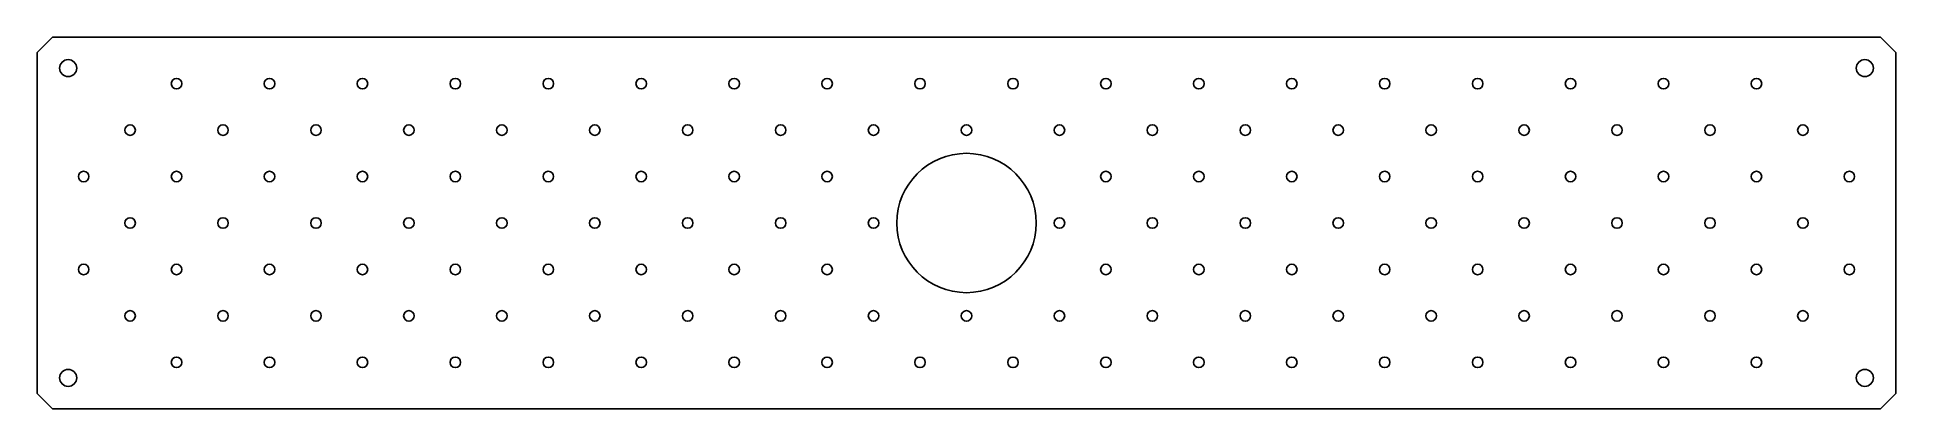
# Model space of a CAD drawing. Extents: x 0 to 600, y 0 to 120.
import ezdxf

# ---------------------------------------------------------------- set-up
doc = ezdxf.new("R2010")
doc.units = 0
doc.layers.add('Body', color=7, linetype='CONTINUOUS')

msp = doc.modelspace()

# ---------------------------------------------------------------- linework, layer by layer
at = {"layer": 'Body'}
for p, q in [((5, 120), (0, 115)), ((5, 120, 3), (0, 115, 3)), ((5, 120), (0, 115)), ((5, 120, 3), (0, 115, 3)), ((595, 120), (5, 120)), ((595, 120, 3), (5, 120, 3)), ((5, 120), (5, 120, 3)), ((595, 120), (5, 120)), ((5, 120), (5, 120, 3)), ((595, 120, 3), (5, 120, 3)), ((600, 115), (595, 120)), ((600, 115, 3), (595, 120, 3)), ((600, 115), (595, 120)), ((595, 120), (595, 120, 3)), ((600, 115, 3), (595, 120, 3)), ((595, 120), (595, 120, 3)), ((0, 115), (0, 5)), ((0, 115, 3), (0, 5, 3)), ((0, 115), (0, 5)), ((0, 115), (0, 115, 3)), ((0, 115, 3), (0, 5, 3)), ((0, 115), (0, 115, 3)), ((600, 5), (600, 115)), ((600, 5, 3), (600, 115, 3)), ((600, 5), (600, 115)), ((600, 115), (600, 115, 3)), ((600, 5, 3), (600, 115, 3)), ((600, 115), (600, 115, 3)), ((12.75, 110), (12.75, 110, 3)), ((12.75, 110), (12.75, 110, 3)), ((592.75, 110), (592.75, 110, 3)), ((592.75, 110), (592.75, 110, 3)), ((46.7, 105), (46.7, 105, 3)), ((46.7, 105), (46.7, 105, 3)), ((76.7, 105), (76.7, 105, 3)), ((76.7, 105), (76.7, 105, 3)), ((106.7, 105), (106.7, 105, 3)), ((106.7, 105), (106.7, 105, 3)), ((136.7, 105), (136.7, 105, 3)), ((136.7, 105), (136.7, 105, 3)), ((166.7, 105), (166.7, 105, 3)), ((166.7, 105), (166.7, 105, 3)), ((196.7, 105), (196.7, 105, 3)), ((196.7, 105), (196.7, 105, 3)), ((226.7, 105), (226.7, 105, 3)), ((226.7, 105), (226.7, 105, 3)), ((256.7, 105), (256.7, 105, 3)), ((256.7, 105), (256.7, 105, 3)), ((286.7, 105), (286.7, 105, 3)), ((286.7, 105), (286.7, 105, 3)), ((316.7, 105), (316.7, 105, 3)), ((316.7, 105), (316.7, 105, 3)), ((346.7, 105), (346.7, 105, 3)), ((346.7, 105), (346.7, 105, 3)), ((376.7, 105), (376.7, 105, 3)), ((376.7, 105), (376.7, 105, 3)), ((406.7, 105), (406.7, 105, 3)), ((406.7, 105), (406.7, 105, 3)), ((436.7, 105), (436.7, 105, 3)), ((436.7, 105), (436.7, 105, 3)), ((466.7, 105), (466.7, 105, 3)), ((466.7, 105), (466.7, 105, 3)), ((496.7, 105), (496.7, 105, 3)), ((496.7, 105), (496.7, 105, 3)), ((526.7, 105), (526.7, 105, 3)), ((526.7, 105), (526.7, 105, 3)), ((556.7, 105), (556.7, 105, 3)), ((556.7, 105), (556.7, 105, 3)), ((31.7, 90), (31.7, 90, 3)), ((31.7, 90), (31.7, 90, 3)), ((61.7, 90), (61.7, 90, 3)), ((61.7, 90), (61.7, 90, 3)), ((91.7, 90), (91.7, 90, 3)), ((91.7, 90), (91.7, 90, 3)), ((121.7, 90), (121.7, 90, 3)), ((121.7, 90), (121.7, 90, 3)), ((151.7, 90), (151.7, 90, 3)), ((151.7, 90), (151.7, 90, 3)), ((181.7, 90), (181.7, 90, 3)), ((181.7, 90), (181.7, 90, 3)), ((211.7, 90), (211.7, 90, 3)), ((211.7, 90), (211.7, 90, 3)), ((241.7, 90), (241.7, 90, 3)), ((241.7, 90), (241.7, 90, 3)), ((271.7, 90), (271.7, 90, 3)), ((271.7, 90), (271.7, 90, 3)), ((301.7, 90), (301.7, 90, 3)), ((301.7, 90), (301.7, 90, 3)), ((331.7, 90), (331.7, 90, 3)), ((331.7, 90), (331.7, 90, 3)), ((361.7, 90), (361.7, 90, 3)), ((361.7, 90), (361.7, 90, 3)), ((391.7, 90), (391.7, 90, 3)), ((391.7, 90), (391.7, 90, 3)), ((421.7, 90), (421.7, 90, 3)), ((421.7, 90), (421.7, 90, 3)), ((451.7, 90), (451.7, 90, 3)), ((451.7, 90), (451.7, 90, 3)), ((481.7, 90), (481.7, 90, 3)), ((481.7, 90), (481.7, 90, 3)), ((511.7, 90), (511.7, 90, 3)), ((511.7, 90), (511.7, 90, 3)), ((541.7, 90), (541.7, 90, 3)), ((541.7, 90), (541.7, 90, 3)), ((571.7, 90), (571.7, 90, 3)), ((571.7, 90), (571.7, 90, 3)), ((16.7, 75), (16.7, 75, 3)), ((16.7, 75), (16.7, 75, 3)), ((46.7, 75), (46.7, 75, 3)), ((46.7, 75), (46.7, 75, 3)), ((76.7, 75), (76.7, 75, 3)), ((76.7, 75), (76.7, 75, 3)), ((106.7, 75), (106.7, 75, 3)), ((106.7, 75), (106.7, 75, 3)), ((136.7, 75), (136.7, 75, 3)), ((136.7, 75), (136.7, 75, 3)), ((166.7, 75), (166.7, 75, 3)), ((166.7, 75), (166.7, 75, 3)), ((196.7, 75), (196.7, 75, 3)), ((196.7, 75), (196.7, 75, 3)), ((226.7, 75), (226.7, 75, 3)), ((226.7, 75), (226.7, 75, 3)), ((256.7, 75), (256.7, 75, 3)), ((256.7, 75), (256.7, 75, 3)), ((346.7, 75), (346.7, 75, 3)), ((346.7, 75), (346.7, 75, 3)), ((376.7, 75), (376.7, 75, 3)), ((376.7, 75), (376.7, 75, 3)), ((406.7, 75), (406.7, 75, 3)), ((406.7, 75), (406.7, 75, 3)), ((436.7, 75), (436.7, 75, 3)), ((436.7, 75), (436.7, 75, 3)), ((466.7, 75), (466.7, 75, 3)), ((466.7, 75), (466.7, 75, 3)), ((496.7, 75), (496.7, 75, 3)), ((496.7, 75), (496.7, 75, 3)), ((526.7, 75), (526.7, 75, 3)), ((526.7, 75), (526.7, 75, 3)), ((556.7, 75), (556.7, 75, 3)), ((556.7, 75), (556.7, 75, 3)), ((586.7, 75), (586.7, 75, 3)), ((586.7, 75), (586.7, 75, 3)), ((31.7, 60), (31.7, 60, 3)), ((31.7, 60), (31.7, 60, 3)), ((61.7, 60), (61.7, 60, 3)), ((61.7, 60), (61.7, 60, 3)), ((91.7, 60), (91.7, 60, 3)), ((91.7, 60), (91.7, 60, 3)), ((121.7, 60), (121.7, 60, 3)), ((121.7, 60), (121.7, 60, 3)), ((151.7, 60), (151.7, 60, 3)), ((151.7, 60), (151.7, 60, 3)), ((181.7, 60), (181.7, 60, 3)), ((181.7, 60), (181.7, 60, 3)), ((211.7, 60), (211.7, 60, 3)), ((211.7, 60), (211.7, 60, 3)), ((241.7, 60), (241.7, 60, 3)), ((241.7, 60), (241.7, 60, 3)), ((271.7, 60), (271.7, 60, 3)), ((271.7, 60), (271.7, 60, 3)), ((322.5, 60), (322.5, 60, 3)), ((322.5, 60), (322.5, 60, 3)), ((331.7, 60), (331.7, 60, 3)), ((331.7, 60), (331.7, 60, 3)), ((361.7, 60), (361.7, 60, 3)), ((361.7, 60), (361.7, 60, 3)), ((391.7, 60), (391.7, 60, 3)), ((391.7, 60), (391.7, 60, 3)), ((421.7, 60), (421.7, 60, 3)), ((421.7, 60), (421.7, 60, 3)), ((451.7, 60), (451.7, 60, 3)), ((451.7, 60), (451.7, 60, 3)), ((481.7, 60), (481.7, 60, 3)), ((481.7, 60), (481.7, 60, 3)), ((511.7, 60), (511.7, 60, 3)), ((511.7, 60), (511.7, 60, 3)), ((541.7, 60), (541.7, 60, 3)), ((541.7, 60), (541.7, 60, 3)), ((571.7, 60), (571.7, 60, 3)), ((571.7, 60), (571.7, 60, 3)), ((16.7, 45), (16.7, 45, 3)), ((16.7, 45), (16.7, 45, 3)), ((46.7, 45), (46.7, 45, 3)), ((46.7, 45), (46.7, 45, 3)), ((76.7, 45), (76.7, 45, 3)), ((76.7, 45), (76.7, 45, 3)), ((106.7, 45), (106.7, 45, 3)), ((106.7, 45), (106.7, 45, 3)), ((136.7, 45), (136.7, 45, 3)), ((136.7, 45), (136.7, 45, 3)), ((166.7, 45), (166.7, 45, 3)), ((166.7, 45), (166.7, 45, 3)), ((196.7, 45), (196.7, 45, 3)), ((196.7, 45), (196.7, 45, 3)), ((226.7, 45), (226.7, 45, 3)), ((226.7, 45), (226.7, 45, 3)), ((256.7, 45), (256.7, 45, 3)), ((256.7, 45), (256.7, 45, 3)), ((346.7, 45), (346.7, 45, 3)), ((346.7, 45), (346.7, 45, 3)), ((376.7, 45), (376.7, 45, 3)), ((376.7, 45), (376.7, 45, 3)), ((406.7, 45), (406.7, 45, 3)), ((406.7, 45), (406.7, 45, 3)), ((436.7, 45), (436.7, 45, 3)), ((436.7, 45), (436.7, 45, 3)), ((466.7, 45), (466.7, 45, 3)), ((466.7, 45), (466.7, 45, 3)), ((496.7, 45), (496.7, 45, 3)), ((496.7, 45), (496.7, 45, 3)), ((526.7, 45), (526.7, 45, 3)), ((526.7, 45), (526.7, 45, 3)), ((556.7, 45), (556.7, 45, 3)), ((556.7, 45), (556.7, 45, 3)), ((586.7, 45), (586.7, 45, 3)), ((586.7, 45), (586.7, 45, 3)), ((31.7, 30), (31.7, 30, 3)), ((31.7, 30), (31.7, 30, 3)), ((61.7, 30), (61.7, 30, 3)), ((61.7, 30), (61.7, 30, 3)), ((91.7, 30), (91.7, 30, 3)), ((91.7, 30), (91.7, 30, 3)), ((121.7, 30), (121.7, 30, 3)), ((121.7, 30), (121.7, 30, 3)), ((151.7, 30), (151.7, 30, 3)), ((151.7, 30), (151.7, 30, 3)), ((181.7, 30), (181.7, 30, 3)), ((181.7, 30), (181.7, 30, 3)), ((211.7, 30), (211.7, 30, 3)), ((211.7, 30), (211.7, 30, 3)), ((241.7, 30), (241.7, 30, 3)), ((241.7, 30), (241.7, 30, 3)), ((271.7, 30), (271.7, 30, 3)), ((271.7, 30), (271.7, 30, 3)), ((301.7, 30), (301.7, 30, 3)), ((301.7, 30), (301.7, 30, 3)), ((331.7, 30), (331.7, 30, 3)), ((331.7, 30), (331.7, 30, 3)), ((361.7, 30), (361.7, 30, 3)), ((361.7, 30), (361.7, 30, 3)), ((391.7, 30), (391.7, 30, 3)), ((391.7, 30), (391.7, 30, 3)), ((421.7, 30), (421.7, 30, 3)), ((421.7, 30), (421.7, 30, 3)), ((451.7, 30), (451.7, 30, 3)), ((451.7, 30), (451.7, 30, 3)), ((481.7, 30), (481.7, 30, 3)), ((481.7, 30), (481.7, 30, 3)), ((511.7, 30), (511.7, 30, 3)), ((511.7, 30), (511.7, 30, 3)), ((541.7, 30), (541.7, 30, 3)), ((541.7, 30), (541.7, 30, 3)), ((571.7, 30), (571.7, 30, 3)), ((571.7, 30), (571.7, 30, 3)), ((46.7, 15), (46.7, 15, 3)), ((46.7, 15), (46.7, 15, 3)), ((76.7, 15), (76.7, 15, 3)), ((76.7, 15), (76.7, 15, 3)), ((106.7, 15), (106.7, 15, 3)), ((106.7, 15), (106.7, 15, 3)), ((136.7, 15), (136.7, 15, 3)), ((136.7, 15), (136.7, 15, 3)), ((166.7, 15), (166.7, 15, 3)), ((166.7, 15), (166.7, 15, 3)), ((196.7, 15), (196.7, 15, 3)), ((196.7, 15), (196.7, 15, 3)), ((226.7, 15), (226.7, 15, 3)), ((226.7, 15), (226.7, 15, 3)), ((256.7, 15), (256.7, 15, 3)), ((256.7, 15), (256.7, 15, 3)), ((286.7, 15), (286.7, 15, 3)), ((286.7, 15), (286.7, 15, 3)), ((316.7, 15), (316.7, 15, 3)), ((316.7, 15), (316.7, 15, 3)), ((346.7, 15), (346.7, 15, 3)), ((346.7, 15), (346.7, 15, 3)), ((376.7, 15), (376.7, 15, 3)), ((376.7, 15), (376.7, 15, 3)), ((406.7, 15), (406.7, 15, 3)), ((406.7, 15), (406.7, 15, 3)), ((436.7, 15), (436.7, 15, 3)), ((436.7, 15), (436.7, 15, 3)), ((466.7, 15), (466.7, 15, 3)), ((466.7, 15), (466.7, 15, 3)), ((496.7, 15), (496.7, 15, 3)), ((496.7, 15), (496.7, 15, 3)), ((526.7, 15), (526.7, 15, 3)), ((526.7, 15), (526.7, 15, 3)), ((556.7, 15), (556.7, 15, 3)), ((556.7, 15), (556.7, 15, 3)), ((12.75, 10), (12.75, 10, 3)), ((12.75, 10), (12.75, 10, 3)), ((592.75, 10), (592.75, 10, 3)), ((592.75, 10), (592.75, 10, 3)), ((5, 0), (0, 5)), ((5, 0), (0, 5)), ((0, 5), (0, 5, 3)), ((5, 0, 3), (0, 5, 3)), ((5, 0, 3), (0, 5, 3)), ((0, 5), (0, 5, 3)), ((5, 0), (595, 0)), ((5, 0), (5, 0, 3)), ((5, 0, 3), (595, 0, 3)), ((5, 0), (595, 0)), ((5, 0), (5, 0, 3)), ((5, 0, 3), (595, 0, 3)), ((595, 0), (600, 5)), ((595, 0), (600, 5)), ((595, 0, 3), (600, 5, 3)), ((595, 0, 3), (600, 5, 3)), ((595, 0), (595, 0, 3)), ((595, 0), (595, 0, 3)), ((600, 5), (600, 5, 3)), ((600, 5), (600, 5, 3))]:
    msp.add_line(p, q, dxfattribs=at)
for centre, radius in [((10, 110), 2.75), ((10, 110), 2.75), ((10, 110), 2.75), ((10, 110), 2.75), ((590, 110), 2.75), ((590, 110), 2.75), ((590, 110), 2.75), ((590, 110), 2.75), ((45, 105), 1.7), ((45, 105), 1.7), ((45, 105), 1.7), ((45, 105), 1.7), ((75, 105), 1.7), ((75, 105), 1.7), ((75, 105), 1.7), ((75, 105), 1.7), ((105, 105), 1.7), ((105, 105), 1.7), ((105, 105), 1.7), ((105, 105), 1.7), ((135, 105), 1.7), ((135, 105), 1.7), ((135, 105), 1.7), ((135, 105), 1.7), ((165, 105), 1.7), ((165, 105), 1.7), ((165, 105), 1.7), ((165, 105), 1.7), ((195, 105), 1.7), ((195, 105), 1.7), ((195, 105), 1.7), ((195, 105), 1.7), ((225, 105), 1.7), ((225, 105), 1.7), ((225, 105), 1.7), ((225, 105), 1.7), ((255, 105), 1.7), ((255, 105), 1.7), ((255, 105), 1.7), ((255, 105), 1.7), ((285, 105), 1.7), ((285, 105), 1.7), ((285, 105), 1.7), ((285, 105), 1.7), ((315, 105), 1.7), ((315, 105), 1.7), ((315, 105), 1.7), ((315, 105), 1.7), ((345, 105), 1.7), ((345, 105), 1.7), ((345, 105), 1.7), ((345, 105), 1.7), ((375, 105), 1.7), ((375, 105), 1.7), ((375, 105), 1.7), ((375, 105), 1.7), ((405, 105), 1.7), ((405, 105), 1.7), ((405, 105), 1.7), ((405, 105), 1.7), ((435, 105), 1.7), ((435, 105), 1.7), ((435, 105), 1.7), ((435, 105), 1.7), ((465, 105), 1.7), ((465, 105), 1.7), ((465, 105), 1.7), ((465, 105), 1.7), ((495, 105), 1.7), ((495, 105), 1.7), ((495, 105), 1.7), ((495, 105), 1.7), ((525, 105), 1.7), ((525, 105), 1.7), ((525, 105), 1.7), ((525, 105), 1.7), ((555, 105), 1.7), ((555, 105), 1.7), ((555, 105), 1.7), ((555, 105), 1.7), ((30, 90), 1.7), ((30, 90), 1.7), ((30, 90), 1.7), ((30, 90), 1.7), ((60, 90), 1.7), ((60, 90), 1.7), ((60, 90), 1.7), ((60, 90), 1.7), ((90, 90), 1.7), ((90, 90), 1.7), ((90, 90), 1.7), ((90, 90), 1.7), ((120, 90), 1.7), ((120, 90), 1.7), ((120, 90), 1.7), ((120, 90), 1.7), ((150, 90), 1.7), ((150, 90), 1.7), ((150, 90), 1.7), ((150, 90), 1.7), ((180, 90), 1.7), ((180, 90), 1.7), ((180, 90), 1.7), ((180, 90), 1.7), ((210, 90), 1.7), ((210, 90), 1.7), ((210, 90), 1.7), ((210, 90), 1.7), ((240, 90), 1.7), ((240, 90), 1.7), ((240, 90), 1.7), ((240, 90), 1.7), ((270, 90), 1.7), ((270, 90), 1.7), ((270, 90), 1.7), ((270, 90), 1.7), ((300, 90), 1.7), ((300, 90), 1.7), ((300, 90), 1.7), ((300, 90), 1.7), ((330, 90), 1.7), ((330, 90), 1.7), ((330, 90), 1.7), ((330, 90), 1.7), ((360, 90), 1.7), ((360, 90), 1.7), ((360, 90), 1.7), ((360, 90), 1.7), ((390, 90), 1.7), ((390, 90), 1.7), ((390, 90), 1.7), ((390, 90), 1.7), ((420, 90), 1.7), ((420, 90), 1.7), ((420, 90), 1.7), ((420, 90), 1.7), ((450, 90), 1.7), ((450, 90), 1.7), ((450, 90), 1.7), ((450, 90), 1.7), ((480, 90), 1.7), ((480, 90), 1.7), ((480, 90), 1.7), ((480, 90), 1.7), ((510, 90), 1.7), ((510, 90), 1.7), ((510, 90), 1.7), ((510, 90), 1.7), ((540, 90), 1.7), ((540, 90), 1.7), ((540, 90), 1.7), ((540, 90), 1.7), ((570, 90), 1.7), ((570, 90), 1.7), ((570, 90), 1.7), ((570, 90), 1.7), ((300, 60), 22.5), ((300, 60), 22.5), ((300, 60), 22.5), ((300, 60), 22.5), ((15, 75), 1.7), ((15, 75), 1.7), ((15, 75), 1.7), ((15, 75), 1.7), ((45, 75), 1.7), ((45, 75), 1.7), ((45, 75), 1.7), ((45, 75), 1.7), ((75, 75), 1.7), ((75, 75), 1.7), ((75, 75), 1.7), ((75, 75), 1.7), ((105, 75), 1.7), ((105, 75), 1.7), ((105, 75), 1.7), ((105, 75), 1.7), ((135, 75), 1.7), ((135, 75), 1.7), ((135, 75), 1.7), ((135, 75), 1.7), ((165, 75), 1.7), ((165, 75), 1.7), ((165, 75), 1.7), ((165, 75), 1.7), ((195, 75), 1.7), ((195, 75), 1.7), ((195, 75), 1.7), ((195, 75), 1.7), ((225, 75), 1.7), ((225, 75), 1.7), ((225, 75), 1.7), ((225, 75), 1.7), ((255, 75), 1.7), ((255, 75), 1.7), ((255, 75), 1.7), ((255, 75), 1.7), ((345, 75), 1.7), ((345, 75), 1.7), ((345, 75), 1.7), ((345, 75), 1.7), ((375, 75), 1.7), ((375, 75), 1.7), ((375, 75), 1.7), ((375, 75), 1.7), ((405, 75), 1.7), ((405, 75), 1.7), ((405, 75), 1.7), ((405, 75), 1.7), ((435, 75), 1.7), ((435, 75), 1.7), ((435, 75), 1.7), ((435, 75), 1.7), ((465, 75), 1.7), ((465, 75), 1.7), ((465, 75), 1.7), ((465, 75), 1.7), ((495, 75), 1.7), ((495, 75), 1.7), ((495, 75), 1.7), ((495, 75), 1.7), ((525, 75), 1.7), ((525, 75), 1.7), ((525, 75), 1.7), ((525, 75), 1.7), ((555, 75), 1.7), ((555, 75), 1.7), ((555, 75), 1.7), ((555, 75), 1.7), ((585, 75), 1.7), ((585, 75), 1.7), ((585, 75), 1.7), ((585, 75), 1.7), ((30, 60), 1.7), ((30, 60), 1.7), ((30, 60), 1.7), ((30, 60), 1.7), ((60, 60), 1.7), ((60, 60), 1.7), ((60, 60), 1.7), ((60, 60), 1.7), ((90, 60), 1.7), ((90, 60), 1.7), ((90, 60), 1.7), ((90, 60), 1.7), ((120, 60), 1.7), ((120, 60), 1.7), ((120, 60), 1.7), ((120, 60), 1.7), ((150, 60), 1.7), ((150, 60), 1.7), ((150, 60), 1.7), ((150, 60), 1.7), ((180, 60), 1.7), ((180, 60), 1.7), ((180, 60), 1.7), ((180, 60), 1.7), ((210, 60), 1.7), ((210, 60), 1.7), ((210, 60), 1.7), ((210, 60), 1.7), ((240, 60), 1.7), ((240, 60), 1.7), ((240, 60), 1.7), ((240, 60), 1.7), ((270, 60), 1.7), ((270, 60), 1.7), ((270, 60), 1.7), ((270, 60), 1.7), ((330, 60), 1.7), ((330, 60), 1.7), ((330, 60), 1.7), ((330, 60), 1.7), ((360, 60), 1.7), ((360, 60), 1.7), ((360, 60), 1.7), ((360, 60), 1.7), ((390, 60), 1.7), ((390, 60), 1.7), ((390, 60), 1.7), ((390, 60), 1.7), ((420, 60), 1.7), ((420, 60), 1.7), ((420, 60), 1.7), ((420, 60), 1.7), ((450, 60), 1.7), ((450, 60), 1.7), ((450, 60), 1.7), ((450, 60), 1.7), ((480, 60), 1.7), ((480, 60), 1.7), ((480, 60), 1.7), ((480, 60), 1.7), ((510, 60), 1.7), ((510, 60), 1.7), ((510, 60), 1.7), ((510, 60), 1.7), ((540, 60), 1.7), ((540, 60), 1.7), ((540, 60), 1.7), ((540, 60), 1.7), ((570, 60), 1.7), ((570, 60), 1.7), ((570, 60), 1.7), ((570, 60), 1.7), ((15, 45), 1.7), ((15, 45), 1.7), ((15, 45), 1.7), ((15, 45), 1.7), ((45, 45), 1.7), ((45, 45), 1.7), ((45, 45), 1.7), ((45, 45), 1.7), ((75, 45), 1.7), ((75, 45), 1.7), ((75, 45), 1.7), ((75, 45), 1.7), ((105, 45), 1.7), ((105, 45), 1.7), ((105, 45), 1.7), ((105, 45), 1.7), ((135, 45), 1.7), ((135, 45), 1.7), ((135, 45), 1.7), ((135, 45), 1.7), ((165, 45), 1.7), ((165, 45), 1.7), ((165, 45), 1.7), ((165, 45), 1.7), ((195, 45), 1.7), ((195, 45), 1.7), ((195, 45), 1.7), ((195, 45), 1.7), ((225, 45), 1.7), ((225, 45), 1.7), ((225, 45), 1.7), ((225, 45), 1.7), ((255, 45), 1.7), ((255, 45), 1.7), ((255, 45), 1.7), ((255, 45), 1.7), ((345, 45), 1.7), ((345, 45), 1.7), ((345, 45), 1.7), ((345, 45), 1.7), ((375, 45), 1.7), ((375, 45), 1.7), ((375, 45), 1.7), ((375, 45), 1.7), ((405, 45), 1.7), ((405, 45), 1.7), ((405, 45), 1.7), ((405, 45), 1.7), ((435, 45), 1.7), ((435, 45), 1.7), ((435, 45), 1.7), ((435, 45), 1.7), ((465, 45), 1.7), ((465, 45), 1.7), ((465, 45), 1.7), ((465, 45), 1.7), ((495, 45), 1.7), ((495, 45), 1.7), ((495, 45), 1.7), ((495, 45), 1.7), ((525, 45), 1.7), ((525, 45), 1.7), ((525, 45), 1.7), ((525, 45), 1.7), ((555, 45), 1.7), ((555, 45), 1.7), ((555, 45), 1.7), ((555, 45), 1.7), ((585, 45), 1.7), ((585, 45), 1.7), ((585, 45), 1.7), ((585, 45), 1.7), ((30, 30), 1.7), ((30, 30), 1.7), ((30, 30), 1.7), ((30, 30), 1.7), ((60, 30), 1.7), ((60, 30), 1.7), ((60, 30), 1.7), ((60, 30), 1.7), ((90, 30), 1.7), ((90, 30), 1.7), ((90, 30), 1.7), ((90, 30), 1.7), ((120, 30), 1.7), ((120, 30), 1.7), ((120, 30), 1.7), ((120, 30), 1.7), ((150, 30), 1.7), ((150, 30), 1.7), ((150, 30), 1.7), ((150, 30), 1.7), ((180, 30), 1.7), ((180, 30), 1.7), ((180, 30), 1.7), ((180, 30), 1.7), ((210, 30), 1.7), ((210, 30), 1.7), ((210, 30), 1.7), ((210, 30), 1.7), ((240, 30), 1.7), ((240, 30), 1.7), ((240, 30), 1.7), ((240, 30), 1.7), ((270, 30), 1.7), ((270, 30), 1.7), ((270, 30), 1.7), ((270, 30), 1.7), ((300, 30), 1.7), ((300, 30), 1.7), ((300, 30), 1.7), ((300, 30), 1.7), ((330, 30), 1.7), ((330, 30), 1.7), ((330, 30), 1.7), ((330, 30), 1.7), ((360, 30), 1.7), ((360, 30), 1.7), ((360, 30), 1.7), ((360, 30), 1.7), ((390, 30), 1.7), ((390, 30), 1.7), ((390, 30), 1.7), ((390, 30), 1.7), ((420, 30), 1.7), ((420, 30), 1.7), ((420, 30), 1.7), ((420, 30), 1.7), ((450, 30), 1.7), ((450, 30), 1.7), ((450, 30), 1.7), ((450, 30), 1.7), ((480, 30), 1.7), ((480, 30), 1.7), ((480, 30), 1.7), ((480, 30), 1.7), ((510, 30), 1.7), ((510, 30), 1.7), ((510, 30), 1.7), ((510, 30), 1.7), ((540, 30), 1.7), ((540, 30), 1.7), ((540, 30), 1.7), ((540, 30), 1.7), ((570, 30), 1.7), ((570, 30), 1.7), ((570, 30), 1.7), ((570, 30), 1.7), ((10, 10), 2.75), ((10, 10), 2.75), ((10, 10), 2.75), ((10, 10), 2.75), ((45, 15), 1.7), ((45, 15), 1.7), ((45, 15), 1.7), ((45, 15), 1.7), ((75, 15), 1.7), ((75, 15), 1.7), ((75, 15), 1.7), ((75, 15), 1.7), ((105, 15), 1.7), ((105, 15), 1.7), ((105, 15), 1.7), ((105, 15), 1.7), ((135, 15), 1.7), ((135, 15), 1.7), ((135, 15), 1.7), ((135, 15), 1.7), ((165, 15), 1.7), ((165, 15), 1.7), ((165, 15), 1.7), ((165, 15), 1.7), ((195, 15), 1.7), ((195, 15), 1.7), ((195, 15), 1.7), ((195, 15), 1.7), ((225, 15), 1.7), ((225, 15), 1.7), ((225, 15), 1.7), ((225, 15), 1.7), ((255, 15), 1.7), ((255, 15), 1.7), ((255, 15), 1.7), ((255, 15), 1.7), ((285, 15), 1.7), ((285, 15), 1.7), ((285, 15), 1.7), ((285, 15), 1.7), ((315, 15), 1.7), ((315, 15), 1.7), ((315, 15), 1.7), ((315, 15), 1.7), ((345, 15), 1.7), ((345, 15), 1.7), ((345, 15), 1.7), ((345, 15), 1.7), ((375, 15), 1.7), ((375, 15), 1.7), ((375, 15), 1.7), ((375, 15), 1.7), ((405, 15), 1.7), ((405, 15), 1.7), ((405, 15), 1.7), ((405, 15), 1.7), ((435, 15), 1.7), ((435, 15), 1.7), ((435, 15), 1.7), ((435, 15), 1.7), ((465, 15), 1.7), ((465, 15), 1.7), ((465, 15), 1.7), ((465, 15), 1.7), ((495, 15), 1.7), ((495, 15), 1.7), ((495, 15), 1.7), ((495, 15), 1.7), ((525, 15), 1.7), ((525, 15), 1.7), ((525, 15), 1.7), ((525, 15), 1.7), ((555, 15), 1.7), ((555, 15), 1.7), ((555, 15), 1.7), ((555, 15), 1.7), ((590, 10), 2.75), ((590, 10), 2.75), ((590, 10), 2.75), ((590, 10), 2.75)]:
    msp.add_circle(centre, radius, dxfattribs=at)

doc.saveas('drawing.dxf')
